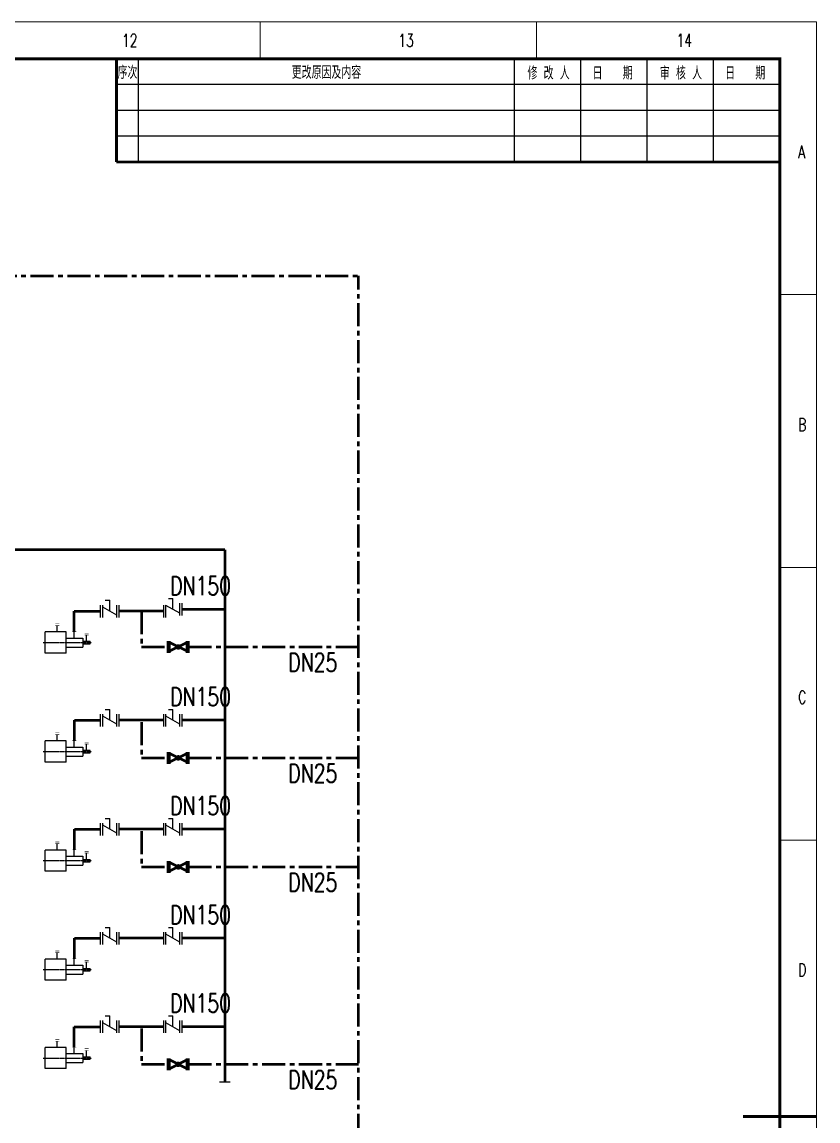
# Model space of a CAD drawing. Header units: millimetres. Extents: x 70541 to 102095, y 10027 to 51525.
# Drawn here: x 95613 to 102095, y 18911 to 27859 of the extents above; entities that cross this region are included whole.
import ezdxf
from ezdxf.enums import TextEntityAlignment as Align

# ---------------------------------------------------------------- set-up
doc = ezdxf.new("R2010")
doc.units = ezdxf.units.MM
doc.header["$LTSCALE"] = 10
for name, pattern in [('AXES', [2, 1.25, -0.25, 0.25, -0.25]), ('CENTER', [2, 1.25, -0.25, 0.25, -0.25]), ('DASHED', [0.75, 0.5, -0.25]), ('ZX1', [4.4, 4, -0.15, 0.1, -0.15])]:
    doc.linetypes.add(name, pattern=pattern)
for name, color, linetype in [('1', 1, 'ZX1'), ('3', 3, 'Continuous'), ('5', 6, 'Continuous'), ('TK-ABCD-TTLB-E', 3, 'Continuous')]:
    doc.layers.add(name, color=color, linetype=linetype)
doc.layers.add('LZ-0003-CNTR-N', color=1, linetype='CENTER', lineweight=25)
doc.layers.add('LZ-0004-XX-N', color=2, linetype='DASHED', lineweight=25)
doc.styles.add('simhztxt', font='simplex.shx', dxfattribs={"width": 0.8, "bigfont": 'hztxt.shx'})

# ---------------------------------------------------------------- blocks, each defined once
blk = doc.blocks.new('BTB4')
at = {"color": 3}
for p, q in [((-174, -28), (-174, 0)), ((-72, -28), (-72, 0)), ((-54, -28), (-54, 0)), ((-36, -28), (-36, 0)), ((-18, -28), (-18, 0)), ((0, -7), (-180, -7)), ((0, -14), (-180, -14)), ((0, -21), (-180, -21))]:
    blk.add_line(p, q, dxfattribs=at)
at = {"color": 3, "const_width": 0.8}
for points in [[(-180, 0), (-180, -28)], [(-180, 0), (0, 0)], [(0, 0), (0, -28)], [(-180, -28), (0, -28)]]:
    blk.add_lwpolyline(points, dxfattribs=at)
at = {"color": 250}
for p in [(-180, -7), (-174, -7), (-72, -7), (-54, -7), (-36, -7), (-18, -7), (-180, -14), (-174, -14), (-72, -14), (-54, -14), (-36, -14), (-18, -14), (-180, -21), (-174, -21), (-72, -21), (-54, -21), (-36, -21), (-18, -21)]:
    blk.add_point(p, dxfattribs=at)
at = {"color": 3, "style": 'simhztxt', "width": 0.7}
for s, p in [('序次', (-177, -3.5)), ('更改原因及内容', (-123, -3.5))]:
    blk.add_text(s, height=3.5, dxfattribs=at).set_placement(p, align=Align.MIDDLE)
for s, p in [('修 改 人', (-62.73, -5.62)), ('日   期', (-45.35, -5.62)), ('审 核 人', (-26.8, -5.62)), ('日   期', (-9.35, -5.62))]:
    blk.add_text(s, height=3.5, dxfattribs=at).set_placement(p, align=Align.CENTER)

msp = doc.modelspace()

# ---------------------------------------------------------------- linework, layer by layer
at = {"layer": '1'}
for p, q in [((95786, 22806.3), (96181, 22806.3)), ((95786, 22806.3), (96181, 22806.3)), ((95786, 22806.3), (96181, 22806.3)), ((95786, 21918.6), (96181, 21918.6)), ((95786, 21918.6), (96181, 21918.6)), ((95786, 21918.6), (96181, 21918.6)), ((95786, 21031), (96181, 21031)), ((95786, 21031), (96181, 21031)), ((95786, 21031), (96181, 21031)), ((95786, 20143.4), (96181, 20143.4)), ((95786, 20143.4), (96181, 20143.4)), ((95786, 20143.4), (96181, 20143.4)), ((95786, 19423.7), (96181, 19423.7)), ((95786, 19423.7), (96181, 19423.7)), ((95786, 19423.7), (96181, 19423.7))]:
    msp.add_line(p, q, dxfattribs=at)
at = {"layer": '3'}
for p, q in [((96252.4, 23010.6), (96252.4, 23111.8)), ((96252.4, 23010.6), (96252.4, 23111.8)), ((96252.4, 23010.6), (96252.4, 23111.8)), ((96252.4, 23010.6), (96252.4, 23111.8)), ((96252.4, 23010.6), (96252.4, 23111.8)), ((96252.4, 23010.6), (96252.4, 23111.8)), ((96270.5, 23010.6), (96270.5, 23111.8)), ((96270.5, 23010.6), (96270.5, 23111.8)), ((96270.5, 23010.6), (96270.5, 23111.8)), ((96270.5, 23010.6), (96270.5, 23111.8)), ((96270.5, 23010.6), (96270.5, 23111.8)), ((96270.5, 23010.6), (96270.5, 23111.8)), ((96385.3, 23028.8), (96270.5, 23093.6)), ((96385.3, 23028.8), (96270.5, 23093.6)), ((96385.3, 23028.8), (96270.5, 23093.6)), ((96385.3, 23028.8), (96270.5, 23093.6)), ((96385.3, 23028.8), (96270.5, 23093.6)), ((96385.3, 23028.8), (96270.5, 23093.6)), ((96291.9, 23150), (96327.9, 23150)), ((96291.9, 23150), (96327.9, 23150)), ((96291.9, 23150), (96327.9, 23150)), ((96291.9, 23150), (96327.9, 23150)), ((96291.9, 23150), (96327.9, 23150)), ((96291.9, 23150), (96327.9, 23150)), ((96327.9, 23061.2), (96327.9, 23150)), ((96327.9, 23061.2), (96327.9, 23150)), ((96327.9, 23061.2), (96327.9, 23150)), ((96327.9, 23061.2), (96327.9, 23150)), ((96327.9, 23061.2), (96327.9, 23150)), ((96327.9, 23061.2), (96327.9, 23150)), ((96385.3, 23010.6), (96385.3, 23111.8)), ((96385.3, 23010.6), (96385.3, 23111.8)), ((96385.3, 23010.6), (96385.3, 23111.8)), ((96385.3, 23010.6), (96385.3, 23111.8)), ((96385.3, 23010.6), (96385.3, 23111.8)), ((96385.3, 23010.6), (96385.3, 23111.8)), ((96403.5, 23010.6), (96403.5, 23111.8)), ((96403.5, 23010.6), (96403.5, 23111.8)), ((96403.5, 23010.6), (96403.5, 23111.8)), ((96403.5, 23010.6), (96403.5, 23111.8)), ((96403.5, 23010.6), (96403.5, 23111.8)), ((96403.5, 23010.6), (96403.5, 23111.8)), ((96767.1, 23010.6), (96767.1, 23111.8)), ((96767.1, 23010.6), (96767.1, 23111.8)), ((96767.1, 23010.6), (96767.1, 23111.8)), ((96767.1, 23010.6), (96767.1, 23111.8)), ((96767.1, 23010.6), (96767.1, 23111.8)), ((96767.1, 23010.6), (96767.1, 23111.8)), ((96785.2, 23010.6), (96785.2, 23111.8)), ((96785.2, 23010.6), (96785.2, 23111.8)), ((96785.2, 23010.6), (96785.2, 23111.8)), ((96785.2, 23010.6), (96785.2, 23111.8)), ((96785.2, 23010.6), (96785.2, 23111.8)), ((96785.2, 23010.6), (96785.2, 23111.8)), ((96900, 23044.1), (96785.2, 23109)), ((96900, 23044.1), (96785.2, 23109)), ((96900, 23044.1), (96785.2, 23109)), ((96900, 23044.1), (96785.2, 23109)), ((96900, 23044.1), (96785.2, 23109)), ((96900, 23044.1), (96785.2, 23109)), ((96806.6, 23165.3), (96842.6, 23165.3)), ((96806.6, 23165.3), (96842.6, 23165.3)), ((96806.6, 23165.3), (96842.6, 23165.3)), ((96806.6, 23165.3), (96842.6, 23165.3)), ((96806.6, 23165.3), (96842.6, 23165.3)), ((96806.6, 23165.3), (96842.6, 23165.3)), ((96842.6, 23076.5), (96842.6, 23165.3)), ((96842.6, 23076.5), (96842.6, 23165.3)), ((96842.6, 23076.5), (96842.6, 23165.3)), ((96842.6, 23076.5), (96842.6, 23165.3)), ((96842.6, 23076.5), (96842.6, 23165.3)), ((96842.6, 23076.5), (96842.6, 23165.3)), ((96900, 23025.9), (96900, 23127.1)), ((96900, 23025.9), (96900, 23127.1)), ((96900, 23025.9), (96900, 23127.1)), ((96900, 23025.9), (96900, 23127.1)), ((96900, 23025.9), (96900, 23127.1)), ((96900, 23025.9), (96900, 23127.1)), ((96918.2, 23025.9), (96918.2, 23127.1)), ((96918.2, 23025.9), (96918.2, 23127.1)), ((96918.2, 23025.9), (96918.2, 23127.1)), ((96918.2, 23025.9), (96918.2, 23127.1)), ((96918.2, 23025.9), (96918.2, 23127.1)), ((96918.2, 23025.9), (96918.2, 23127.1)), ((96252.4, 22123), (96252.4, 22224.1)), ((96252.4, 22123), (96252.4, 22224.1)), ((96252.4, 22123), (96252.4, 22224.1)), ((96252.4, 22123), (96252.4, 22224.1)), ((96252.4, 22123), (96252.4, 22224.1)), ((96252.4, 22123), (96252.4, 22224.1)), ((96270.5, 22123), (96270.5, 22224.1)), ((96270.5, 22123), (96270.5, 22224.1)), ((96270.5, 22123), (96270.5, 22224.1)), ((96270.5, 22123), (96270.5, 22224.1)), ((96270.5, 22123), (96270.5, 22224.1)), ((96270.5, 22123), (96270.5, 22224.1)), ((96385.3, 22141.1), (96270.5, 22206)), ((96385.3, 22141.1), (96270.5, 22206)), ((96385.3, 22141.1), (96270.5, 22206)), ((96385.3, 22141.1), (96270.5, 22206)), ((96385.3, 22141.1), (96270.5, 22206)), ((96385.3, 22141.1), (96270.5, 22206)), ((96291.9, 22262.4), (96327.9, 22262.4)), ((96291.9, 22262.4), (96327.9, 22262.4)), ((96291.9, 22262.4), (96327.9, 22262.4)), ((96291.9, 22262.4), (96327.9, 22262.4)), ((96291.9, 22262.4), (96327.9, 22262.4)), ((96291.9, 22262.4), (96327.9, 22262.4)), ((96327.9, 22173.6), (96327.9, 22262.4)), ((96327.9, 22173.6), (96327.9, 22262.4)), ((96327.9, 22173.6), (96327.9, 22262.4)), ((96327.9, 22173.6), (96327.9, 22262.4)), ((96327.9, 22173.6), (96327.9, 22262.4)), ((96327.9, 22173.6), (96327.9, 22262.4)), ((96385.3, 22123), (96385.3, 22224.1)), ((96385.3, 22123), (96385.3, 22224.1)), ((96385.3, 22123), (96385.3, 22224.1)), ((96385.3, 22123), (96385.3, 22224.1)), ((96385.3, 22123), (96385.3, 22224.1)), ((96385.3, 22123), (96385.3, 22224.1)), ((96403.5, 22123), (96403.5, 22224.1)), ((96403.5, 22123), (96403.5, 22224.1)), ((96403.5, 22123), (96403.5, 22224.1)), ((96403.5, 22123), (96403.5, 22224.1)), ((96403.5, 22123), (96403.5, 22224.1)), ((96403.5, 22123), (96403.5, 22224.1)), ((96767.1, 22123), (96767.1, 22224.1)), ((96767.1, 22123), (96767.1, 22224.1)), ((96767.1, 22123), (96767.1, 22224.1)), ((96767.1, 22123), (96767.1, 22224.1)), ((96767.1, 22123), (96767.1, 22224.1)), ((96767.1, 22123), (96767.1, 22224.1)), ((96785.2, 22123), (96785.2, 22224.1)), ((96785.2, 22123), (96785.2, 22224.1)), ((96785.2, 22123), (96785.2, 22224.1)), ((96785.2, 22123), (96785.2, 22224.1)), ((96785.2, 22123), (96785.2, 22224.1)), ((96785.2, 22123), (96785.2, 22224.1)), ((96900, 22141.1), (96785.2, 22206)), ((96900, 22141.1), (96785.2, 22206)), ((96900, 22141.1), (96785.2, 22206)), ((96900, 22141.1), (96785.2, 22206)), ((96900, 22141.1), (96785.2, 22206)), ((96900, 22141.1), (96785.2, 22206)), ((96806.6, 22262.4), (96842.6, 22262.4)), ((96806.6, 22262.4), (96842.6, 22262.4)), ((96806.6, 22262.4), (96842.6, 22262.4)), ((96806.6, 22262.4), (96842.6, 22262.4)), ((96806.6, 22262.4), (96842.6, 22262.4)), ((96806.6, 22262.4), (96842.6, 22262.4)), ((96842.6, 22173.6), (96842.6, 22262.4)), ((96842.6, 22173.6), (96842.6, 22262.4)), ((96842.6, 22173.6), (96842.6, 22262.4)), ((96842.6, 22173.6), (96842.6, 22262.4)), ((96842.6, 22173.6), (96842.6, 22262.4)), ((96842.6, 22173.6), (96842.6, 22262.4)), ((96900, 22123), (96900, 22224.1)), ((96900, 22123), (96900, 22224.1)), ((96900, 22123), (96900, 22224.1)), ((96900, 22123), (96900, 22224.1)), ((96900, 22123), (96900, 22224.1)), ((96900, 22123), (96900, 22224.1)), ((96918.2, 22123), (96918.2, 22224.1)), ((96918.2, 22123), (96918.2, 22224.1)), ((96918.2, 22123), (96918.2, 22224.1)), ((96918.2, 22123), (96918.2, 22224.1)), ((96918.2, 22123), (96918.2, 22224.1)), ((96918.2, 22123), (96918.2, 22224.1)), ((96252.4, 21235.4), (96252.4, 21336.5)), ((96252.4, 21235.4), (96252.4, 21336.5)), ((96252.4, 21235.4), (96252.4, 21336.5)), ((96270.5, 21235.4), (96270.5, 21336.5)), ((96270.5, 21235.4), (96270.5, 21336.5)), ((96270.5, 21235.4), (96270.5, 21336.5)), ((96385.3, 21253.5), (96270.5, 21318.4)), ((96385.3, 21253.5), (96270.5, 21318.4)), ((96385.3, 21253.5), (96270.5, 21318.4)), ((96291.9, 21374.8), (96327.9, 21374.8)), ((96291.9, 21374.8), (96327.9, 21374.8)), ((96291.9, 21374.8), (96327.9, 21374.8)), ((96327.9, 21285.9), (96327.9, 21374.8)), ((96327.9, 21285.9), (96327.9, 21374.8)), ((96327.9, 21285.9), (96327.9, 21374.8)), ((96385.3, 21235.4), (96385.3, 21336.5)), ((96385.3, 21235.4), (96385.3, 21336.5)), ((96385.3, 21235.4), (96385.3, 21336.5)), ((96403.5, 21235.4), (96403.5, 21336.5)), ((96403.5, 21235.4), (96403.5, 21336.5)), ((96403.5, 21235.4), (96403.5, 21336.5)), ((96767.1, 21235.4), (96767.1, 21336.5)), ((96767.1, 21235.4), (96767.1, 21336.5)), ((96767.1, 21235.4), (96767.1, 21336.5)), ((96785.2, 21235.4), (96785.2, 21336.5)), ((96785.2, 21235.4), (96785.2, 21336.5)), ((96785.2, 21235.4), (96785.2, 21336.5)), ((96900, 21253.5), (96785.2, 21318.4)), ((96900, 21253.5), (96785.2, 21318.4)), ((96900, 21253.5), (96785.2, 21318.4)), ((96806.6, 21374.8), (96842.6, 21374.8)), ((96806.6, 21374.8), (96842.6, 21374.8)), ((96806.6, 21374.8), (96842.6, 21374.8)), ((96842.6, 21285.9), (96842.6, 21374.8)), ((96842.6, 21285.9), (96842.6, 21374.8)), ((96842.6, 21285.9), (96842.6, 21374.8)), ((96900, 21235.4), (96900, 21336.5)), ((96900, 21235.4), (96900, 21336.5)), ((96900, 21235.4), (96900, 21336.5)), ((96918.2, 21235.4), (96918.2, 21336.5)), ((96918.2, 21235.4), (96918.2, 21336.5)), ((96918.2, 21235.4), (96918.2, 21336.5)), ((96252.4, 20347.7), (96252.4, 20448.9)), ((96252.4, 20347.7), (96252.4, 20448.9)), ((96252.4, 20347.7), (96252.4, 20448.9)), ((96252.4, 20347.7), (96252.4, 20448.9)), ((96252.4, 20347.7), (96252.4, 20448.9)), ((96252.4, 20347.7), (96252.4, 20448.9)), ((96270.5, 20347.7), (96270.5, 20448.9)), ((96270.5, 20347.7), (96270.5, 20448.9)), ((96270.5, 20347.7), (96270.5, 20448.9)), ((96270.5, 20347.7), (96270.5, 20448.9)), ((96270.5, 20347.7), (96270.5, 20448.9)), ((96270.5, 20347.7), (96270.5, 20448.9)), ((96385.3, 20365.9), (96270.5, 20430.8)), ((96385.3, 20365.9), (96270.5, 20430.8)), ((96385.3, 20365.9), (96270.5, 20430.8)), ((96385.3, 20365.9), (96270.5, 20430.8)), ((96385.3, 20365.9), (96270.5, 20430.8)), ((96385.3, 20365.9), (96270.5, 20430.8)), ((96291.9, 20487.1), (96327.9, 20487.1)), ((96291.9, 20487.1), (96327.9, 20487.1)), ((96291.9, 20487.1), (96327.9, 20487.1)), ((96291.9, 20487.1), (96327.9, 20487.1)), ((96291.9, 20487.1), (96327.9, 20487.1)), ((96291.9, 20487.1), (96327.9, 20487.1)), ((96327.9, 20398.3), (96327.9, 20487.1)), ((96327.9, 20398.3), (96327.9, 20487.1)), ((96327.9, 20398.3), (96327.9, 20487.1)), ((96327.9, 20398.3), (96327.9, 20487.1)), ((96327.9, 20398.3), (96327.9, 20487.1)), ((96327.9, 20398.3), (96327.9, 20487.1)), ((96385.3, 20347.7), (96385.3, 20448.9)), ((96385.3, 20347.7), (96385.3, 20448.9)), ((96385.3, 20347.7), (96385.3, 20448.9)), ((96385.3, 20347.7), (96385.3, 20448.9)), ((96385.3, 20347.7), (96385.3, 20448.9)), ((96385.3, 20347.7), (96385.3, 20448.9)), ((96403.5, 20347.7), (96403.5, 20448.9)), ((96403.5, 20347.7), (96403.5, 20448.9)), ((96403.5, 20347.7), (96403.5, 20448.9)), ((96403.5, 20347.7), (96403.5, 20448.9)), ((96403.5, 20347.7), (96403.5, 20448.9)), ((96403.5, 20347.7), (96403.5, 20448.9)), ((96767.1, 20347.7), (96767.1, 20448.9)), ((96767.1, 20347.7), (96767.1, 20448.9)), ((96767.1, 20347.7), (96767.1, 20448.9)), ((96785.2, 20347.7), (96785.2, 20448.9)), ((96785.2, 20347.7), (96785.2, 20448.9)), ((96785.2, 20347.7), (96785.2, 20448.9)), ((96900, 20365.9), (96785.2, 20430.8)), ((96900, 20365.9), (96785.2, 20430.8)), ((96900, 20365.9), (96785.2, 20430.8)), ((96806.6, 20487.1), (96842.6, 20487.1)), ((96806.6, 20487.1), (96842.6, 20487.1)), ((96806.6, 20487.1), (96842.6, 20487.1)), ((96842.6, 20398.3), (96842.6, 20487.1)), ((96842.6, 20398.3), (96842.6, 20487.1)), ((96842.6, 20398.3), (96842.6, 20487.1)), ((96900, 20347.7), (96900, 20448.9)), ((96900, 20347.7), (96900, 20448.9)), ((96900, 20347.7), (96900, 20448.9)), ((96918.2, 20347.7), (96918.2, 20448.9)), ((96918.2, 20347.7), (96918.2, 20448.9)), ((96918.2, 20347.7), (96918.2, 20448.9)), ((96252.4, 19628.1), (96252.4, 19729.2)), ((96252.4, 19628.1), (96252.4, 19729.2)), ((96252.4, 19628.1), (96252.4, 19729.2)), ((96252.4, 19628.1), (96252.4, 19729.2)), ((96252.4, 19628.1), (96252.4, 19729.2)), ((96252.4, 19628.1), (96252.4, 19729.2)), ((96270.5, 19628.1), (96270.5, 19729.2)), ((96270.5, 19628.1), (96270.5, 19729.2)), ((96270.5, 19628.1), (96270.5, 19729.2)), ((96270.5, 19628.1), (96270.5, 19729.2)), ((96270.5, 19628.1), (96270.5, 19729.2)), ((96270.5, 19628.1), (96270.5, 19729.2)), ((96385.3, 19646.2), (96270.5, 19711.1)), ((96385.3, 19646.2), (96270.5, 19711.1)), ((96385.3, 19646.2), (96270.5, 19711.1)), ((96385.3, 19646.2), (96270.5, 19711.1)), ((96385.3, 19646.2), (96270.5, 19711.1)), ((96385.3, 19646.2), (96270.5, 19711.1)), ((96291.9, 19767.4), (96327.9, 19767.4)), ((96291.9, 19767.4), (96327.9, 19767.4)), ((96291.9, 19767.4), (96327.9, 19767.4)), ((96291.9, 19767.4), (96327.9, 19767.4)), ((96291.9, 19767.4), (96327.9, 19767.4)), ((96291.9, 19767.4), (96327.9, 19767.4)), ((96327.9, 19678.6), (96327.9, 19767.4)), ((96327.9, 19678.6), (96327.9, 19767.4)), ((96327.9, 19678.6), (96327.9, 19767.4)), ((96327.9, 19678.6), (96327.9, 19767.4)), ((96327.9, 19678.6), (96327.9, 19767.4)), ((96327.9, 19678.6), (96327.9, 19767.4)), ((96385.3, 19628.1), (96385.3, 19729.2)), ((96385.3, 19628.1), (96385.3, 19729.2)), ((96385.3, 19628.1), (96385.3, 19729.2)), ((96385.3, 19628.1), (96385.3, 19729.2)), ((96385.3, 19628.1), (96385.3, 19729.2)), ((96385.3, 19628.1), (96385.3, 19729.2)), ((96403.5, 19628.1), (96403.5, 19729.2)), ((96403.5, 19628.1), (96403.5, 19729.2)), ((96403.5, 19628.1), (96403.5, 19729.2)), ((96403.5, 19628.1), (96403.5, 19729.2)), ((96403.5, 19628.1), (96403.5, 19729.2)), ((96403.5, 19628.1), (96403.5, 19729.2)), ((96767.1, 19628.1), (96767.1, 19729.2)), ((96767.1, 19628.1), (96767.1, 19729.2)), ((96767.1, 19628.1), (96767.1, 19729.2)), ((96785.2, 19628.1), (96785.2, 19729.2)), ((96785.2, 19628.1), (96785.2, 19729.2)), ((96785.2, 19628.1), (96785.2, 19729.2)), ((96900, 19646.2), (96785.2, 19711.1)), ((96900, 19646.2), (96785.2, 19711.1)), ((96900, 19646.2), (96785.2, 19711.1)), ((96806.6, 19767.4), (96842.6, 19767.4)), ((96806.6, 19767.4), (96842.6, 19767.4)), ((96806.6, 19767.4), (96842.6, 19767.4)), ((96842.6, 19678.6), (96842.6, 19767.4)), ((96842.6, 19678.6), (96842.6, 19767.4)), ((96842.6, 19678.6), (96842.6, 19767.4)), ((96900, 19628.1), (96900, 19729.2)), ((96900, 19628.1), (96900, 19729.2)), ((96900, 19628.1), (96900, 19729.2)), ((96918.2, 19628.1), (96918.2, 19729.2)), ((96918.2, 19628.1), (96918.2, 19729.2)), ((96918.2, 19628.1), (96918.2, 19729.2))]:
    msp.add_line(p, q, dxfattribs=at)
at = {"layer": '3', "color": 3, "const_width": 11.2}
msp.add_lwpolyline([(97309.2, 19229.3), (97219.2, 19229.3)], dxfattribs=at)
at = {"layer": '5'}
for p, q in [((95901, 22892.4), (95901, 22943.9)), ((95901, 22892.4), (95901, 22943.9)), ((95901, 22892.4), (95901, 22943.9)), ((95802.8, 22720.1), (95802.8, 22892.4)), ((95972.6, 22892.4), (95802.8, 22892.4)), ((95802.8, 22720.1), (95802.8, 22892.4)), ((95972.6, 22892.4), (95802.8, 22892.4)), ((95802.8, 22720.1), (95802.8, 22892.4)), ((95972.6, 22892.4), (95802.8, 22892.4)), ((95972.6, 22720.1), (95972.6, 22892.4)), ((95972.6, 22720.1), (95972.6, 22892.4)), ((95972.6, 22720.1), (95972.6, 22892.4)), ((95972.6, 22843.1), (96108.5, 22843.1)), ((95972.6, 22843.1), (96108.5, 22843.1)), ((95972.6, 22843.1), (96108.5, 22843.1)), ((96039.4, 22843.1), (96039.4, 22894.5)), ((96039.4, 22843.1), (96039.4, 22894.5)), ((96039.4, 22843.1), (96039.4, 22894.5)), ((96108.5, 22843.1), (96108.5, 22769.5)), ((96108.5, 22843.1), (96108.5, 22769.5)), ((96108.5, 22843.1), (96108.5, 22769.5)), ((96139.6, 22816.3), (96139.6, 22867.8)), ((96139.6, 22816.3), (96139.6, 22867.8)), ((96139.6, 22816.3), (96139.6, 22867.8)), ((95972.6, 22769.5), (96108.5, 22769.5)), ((95972.6, 22769.5), (96108.5, 22769.5)), ((95972.6, 22769.5), (96108.5, 22769.5)), ((96108.5, 22816.3), (96169.1, 22816.3)), ((96108.5, 22816.3), (96169.1, 22816.3)), ((96108.5, 22816.3), (96169.1, 22816.3)), ((96108.5, 22796.2), (96169.1, 22796.2)), ((96108.5, 22796.2), (96169.1, 22796.2)), ((96108.5, 22796.2), (96169.1, 22796.2)), ((96169.2, 22796.4), (96169.2, 22816.2)), ((96169.2, 22796.4), (96169.2, 22816.2)), ((96169.2, 22796.4), (96169.2, 22816.2)), ((95972.6, 22720.1), (95802.8, 22720.1)), ((95972.6, 22720.1), (95802.8, 22720.1)), ((95972.6, 22720.1), (95802.8, 22720.1)), ((95901, 22004.8), (95901, 22056.2)), ((95901, 22004.8), (95901, 22056.2)), ((95901, 22004.8), (95901, 22056.2)), ((95802.8, 21832.5), (95802.8, 22004.8)), ((95972.6, 22004.8), (95802.8, 22004.8)), ((95802.8, 21832.5), (95802.8, 22004.8)), ((95972.6, 22004.8), (95802.8, 22004.8)), ((95802.8, 21832.5), (95802.8, 22004.8)), ((95972.6, 22004.8), (95802.8, 22004.8)), ((95972.6, 21832.5), (95972.6, 22004.8)), ((95972.6, 21832.5), (95972.6, 22004.8)), ((95972.6, 21832.5), (95972.6, 22004.8)), ((95972.6, 21955.4), (96108.5, 21955.4)), ((95972.6, 21955.4), (96108.5, 21955.4)), ((95972.6, 21955.4), (96108.5, 21955.4)), ((96039.4, 21955.4), (96039.4, 22006.9)), ((96039.4, 21955.4), (96039.4, 22006.9)), ((96039.4, 21955.4), (96039.4, 22006.9)), ((96108.5, 21955.4), (96108.5, 21881.8)), ((96108.5, 21955.4), (96108.5, 21881.8)), ((96108.5, 21955.4), (96108.5, 21881.8)), ((96108.5, 21928.7), (96169.1, 21928.7)), ((96108.5, 21928.7), (96169.1, 21928.7)), ((96108.5, 21928.7), (96169.1, 21928.7)), ((96139.6, 21928.7), (96139.6, 21980.1)), ((96139.6, 21928.7), (96139.6, 21980.1)), ((96139.6, 21928.7), (96139.6, 21980.1)), ((96169.2, 21908.7), (96169.2, 21928.5)), ((96169.2, 21908.7), (96169.2, 21928.5)), ((96169.2, 21908.7), (96169.2, 21928.5)), ((95972.6, 21881.8), (96108.5, 21881.8)), ((95972.6, 21881.8), (96108.5, 21881.8)), ((95972.6, 21881.8), (96108.5, 21881.8)), ((96108.5, 21908.6), (96169.1, 21908.6)), ((96108.5, 21908.6), (96169.1, 21908.6)), ((96108.5, 21908.6), (96169.1, 21908.6)), ((95972.6, 21832.5), (95802.8, 21832.5)), ((95972.6, 21832.5), (95802.8, 21832.5)), ((95972.6, 21832.5), (95802.8, 21832.5)), ((95802.8, 20944.8), (95802.8, 21117.2)), ((95972.6, 21117.2), (95802.8, 21117.2)), ((95802.8, 20944.8), (95802.8, 21117.2)), ((95972.6, 21117.2), (95802.8, 21117.2)), ((95802.8, 20944.8), (95802.8, 21117.2)), ((95972.6, 21117.2), (95802.8, 21117.2)), ((95901, 21117.2), (95901, 21168.6)), ((95901, 21117.2), (95901, 21168.6)), ((95901, 21117.2), (95901, 21168.6)), ((95972.6, 20944.8), (95972.6, 21117.2)), ((95972.6, 20944.8), (95972.6, 21117.2)), ((95972.6, 20944.8), (95972.6, 21117.2)), ((96039.4, 21067.8), (96039.4, 21119.2)), ((96039.4, 21067.8), (96039.4, 21119.2)), ((96039.4, 21067.8), (96039.4, 21119.2)), ((95972.6, 21067.8), (96108.5, 21067.8)), ((95972.6, 21067.8), (96108.5, 21067.8)), ((95972.6, 21067.8), (96108.5, 21067.8)), ((96108.5, 21067.8), (96108.5, 20994.2)), ((96108.5, 21067.8), (96108.5, 20994.2)), ((96108.5, 21067.8), (96108.5, 20994.2)), ((96108.5, 21041.1), (96169.1, 21041.1)), ((96108.5, 21041.1), (96169.1, 21041.1)), ((96108.5, 21041.1), (96169.1, 21041.1)), ((96139.6, 21041.1), (96139.6, 21092.5)), ((96139.6, 21041.1), (96139.6, 21092.5)), ((96139.6, 21041.1), (96139.6, 21092.5)), ((96169.2, 21021.1), (96169.2, 21040.9)), ((96169.2, 21021.1), (96169.2, 21040.9)), ((96169.2, 21021.1), (96169.2, 21040.9)), ((95972.6, 20944.8), (95802.8, 20944.8)), ((95972.6, 20944.8), (95802.8, 20944.8)), ((95972.6, 20944.8), (95802.8, 20944.8)), ((95972.6, 20994.2), (96108.5, 20994.2)), ((95972.6, 20994.2), (96108.5, 20994.2)), ((95972.6, 20994.2), (96108.5, 20994.2)), ((96108.5, 21020.9), (96169.1, 21020.9)), ((96108.5, 21020.9), (96169.1, 21020.9)), ((96108.5, 21020.9), (96169.1, 21020.9)), ((95802.8, 20057.2), (95802.8, 20229.6)), ((95972.6, 20229.6), (95802.8, 20229.6)), ((95802.8, 20057.2), (95802.8, 20229.6)), ((95972.6, 20229.6), (95802.8, 20229.6)), ((95802.8, 20057.2), (95802.8, 20229.6)), ((95972.6, 20229.6), (95802.8, 20229.6)), ((95901, 20229.6), (95901, 20281)), ((95901, 20229.6), (95901, 20281)), ((95901, 20229.6), (95901, 20281)), ((95972.6, 20057.2), (95972.6, 20229.6)), ((95972.6, 20057.2), (95972.6, 20229.6)), ((95972.6, 20057.2), (95972.6, 20229.6)), ((96039.4, 20180.2), (96039.4, 20231.6)), ((96039.4, 20180.2), (96039.4, 20231.6)), ((96039.4, 20180.2), (96039.4, 20231.6)), ((95972.6, 20180.2), (96108.5, 20180.2)), ((95972.6, 20180.2), (96108.5, 20180.2)), ((95972.6, 20180.2), (96108.5, 20180.2)), ((96108.5, 20180.2), (96108.5, 20106.6)), ((96108.5, 20180.2), (96108.5, 20106.6)), ((96108.5, 20180.2), (96108.5, 20106.6)), ((96108.5, 20153.5), (96169.1, 20153.5)), ((96108.5, 20153.5), (96169.1, 20153.5)), ((96108.5, 20153.5), (96169.1, 20153.5)), ((96108.5, 20133.3), (96169.1, 20133.3)), ((96108.5, 20133.3), (96169.1, 20133.3)), ((96108.5, 20133.3), (96169.1, 20133.3)), ((96139.6, 20153.5), (96139.6, 20204.9)), ((96139.6, 20153.5), (96139.6, 20204.9)), ((96139.6, 20153.5), (96139.6, 20204.9)), ((96169.2, 20133.5), (96169.2, 20153.3)), ((96169.2, 20133.5), (96169.2, 20153.3)), ((96169.2, 20133.5), (96169.2, 20153.3)), ((95972.6, 20057.2), (95802.8, 20057.2)), ((95972.6, 20057.2), (95802.8, 20057.2)), ((95972.6, 20057.2), (95802.8, 20057.2)), ((95972.6, 20106.6), (96108.5, 20106.6)), ((95972.6, 20106.6), (96108.5, 20106.6)), ((95972.6, 20106.6), (96108.5, 20106.6)), ((95802.8, 19337.5), (95802.8, 19509.9)), ((95972.6, 19509.9), (95802.8, 19509.9)), ((95802.8, 19337.5), (95802.8, 19509.9)), ((95972.6, 19509.9), (95802.8, 19509.9)), ((95802.8, 19337.5), (95802.8, 19509.9)), ((95972.6, 19509.9), (95802.8, 19509.9)), ((95901, 19509.9), (95901, 19561.3)), ((95901, 19509.9), (95901, 19561.3)), ((95901, 19509.9), (95901, 19561.3)), ((95972.6, 19337.5), (95972.6, 19509.9)), ((95972.6, 19337.5), (95972.6, 19509.9)), ((95972.6, 19337.5), (95972.6, 19509.9)), ((96039.4, 19460.5), (96039.4, 19511.9)), ((96039.4, 19460.5), (96039.4, 19511.9)), ((96039.4, 19460.5), (96039.4, 19511.9)), ((95972.6, 19460.5), (96108.5, 19460.5)), ((95972.6, 19460.5), (96108.5, 19460.5)), ((95972.6, 19460.5), (96108.5, 19460.5)), ((96108.5, 19460.5), (96108.5, 19386.9)), ((96108.5, 19460.5), (96108.5, 19386.9)), ((96108.5, 19460.5), (96108.5, 19386.9)), ((96108.5, 19433.8), (96169.1, 19433.8)), ((96108.5, 19433.8), (96169.1, 19433.8)), ((96108.5, 19433.8), (96169.1, 19433.8)), ((96139.6, 19433.8), (96139.6, 19485.2)), ((96139.6, 19433.8), (96139.6, 19485.2)), ((96139.6, 19433.8), (96139.6, 19485.2)), ((96169.2, 19413.8), (96169.2, 19433.6)), ((96169.2, 19413.8), (96169.2, 19433.6)), ((96169.2, 19413.8), (96169.2, 19433.6)), ((95972.6, 19337.5), (95802.8, 19337.5)), ((95972.6, 19337.5), (95802.8, 19337.5)), ((95972.6, 19337.5), (95802.8, 19337.5)), ((95972.6, 19386.9), (96108.5, 19386.9)), ((95972.6, 19386.9), (96108.5, 19386.9)), ((95972.6, 19386.9), (96108.5, 19386.9)), ((96108.5, 19413.6), (96169.1, 19413.6)), ((96108.5, 19413.6), (96169.1, 19413.6)), ((96108.5, 19413.6), (96169.1, 19413.6))]:
    msp.add_line(p, q, dxfattribs=at)
at = {"layer": '5', "const_width": 4.2}
for points in [[(95917, 22958.4), (95885.1, 22958.4)], [(95917, 22958.4), (95885.1, 22958.4)], [(95917, 22958.4), (95885.1, 22958.4)], [(95917, 22943.9), (95885.1, 22943.9)], [(95917, 22943.9), (95885.1, 22943.9)], [(95917, 22943.9), (95885.1, 22943.9)], [(96055.3, 22894.5), (96023.5, 22894.5)], [(96055.3, 22894.5), (96023.5, 22894.5)], [(96055.3, 22894.5), (96023.5, 22894.5)], [(96155.5, 22882.3), (96123.7, 22882.3)], [(96155.5, 22882.3), (96123.7, 22882.3)], [(96155.5, 22882.3), (96123.7, 22882.3)], [(96155.5, 22867.8), (96123.7, 22867.8)], [(96155.5, 22867.8), (96123.7, 22867.8)], [(96155.5, 22867.8), (96123.7, 22867.8)], [(95917, 22070.8), (95885.1, 22070.8)], [(95917, 22070.8), (95885.1, 22070.8)], [(95917, 22070.8), (95885.1, 22070.8)], [(95917, 22056.2), (95885.1, 22056.2)], [(95917, 22056.2), (95885.1, 22056.2)], [(95917, 22056.2), (95885.1, 22056.2)], [(96055.3, 22006.9), (96023.5, 22006.9)], [(96055.3, 22006.9), (96023.5, 22006.9)], [(96055.3, 22006.9), (96023.5, 22006.9)], [(96155.5, 21994.7), (96123.7, 21994.7)], [(96155.5, 21994.7), (96123.7, 21994.7)], [(96155.5, 21994.7), (96123.7, 21994.7)], [(96155.5, 21980.1), (96123.7, 21980.1)], [(96155.5, 21980.1), (96123.7, 21980.1)], [(96155.5, 21980.1), (96123.7, 21980.1)], [(95917, 21183.1), (95885.1, 21183.1)], [(95917, 21183.1), (95885.1, 21183.1)], [(95917, 21183.1), (95885.1, 21183.1)], [(95917, 21168.6), (95885.1, 21168.6)], [(95917, 21168.6), (95885.1, 21168.6)], [(95917, 21168.6), (95885.1, 21168.6)], [(96055.3, 21119.2), (96023.5, 21119.2)], [(96055.3, 21119.2), (96023.5, 21119.2)], [(96055.3, 21119.2), (96023.5, 21119.2)], [(96155.5, 21107.1), (96123.7, 21107.1)], [(96155.5, 21107.1), (96123.7, 21107.1)], [(96155.5, 21107.1), (96123.7, 21107.1)], [(96155.5, 21092.5), (96123.7, 21092.5)], [(96155.5, 21092.5), (96123.7, 21092.5)], [(96155.5, 21092.5), (96123.7, 21092.5)], [(95917, 20295.5), (95885.1, 20295.5)], [(95917, 20295.5), (95885.1, 20295.5)], [(95917, 20295.5), (95885.1, 20295.5)], [(95917, 20281), (95885.1, 20281)], [(95917, 20281), (95885.1, 20281)], [(95917, 20281), (95885.1, 20281)], [(96055.3, 20231.6), (96023.5, 20231.6)], [(96055.3, 20231.6), (96023.5, 20231.6)], [(96055.3, 20231.6), (96023.5, 20231.6)], [(96155.5, 20219.4), (96123.7, 20219.4)], [(96155.5, 20219.4), (96123.7, 20219.4)], [(96155.5, 20219.4), (96123.7, 20219.4)], [(96155.5, 20204.9), (96123.7, 20204.9)], [(96155.5, 20204.9), (96123.7, 20204.9)], [(96155.5, 20204.9), (96123.7, 20204.9)], [(95917, 19575.8), (95885.1, 19575.8)], [(95917, 19575.8), (95885.1, 19575.8)], [(95917, 19575.8), (95885.1, 19575.8)], [(95917, 19561.3), (95885.1, 19561.3)], [(95917, 19561.3), (95885.1, 19561.3)], [(95917, 19561.3), (95885.1, 19561.3)], [(96055.3, 19511.9), (96023.5, 19511.9)], [(96055.3, 19511.9), (96023.5, 19511.9)], [(96055.3, 19511.9), (96023.5, 19511.9)], [(96155.5, 19499.7), (96123.7, 19499.7)], [(96155.5, 19499.7), (96123.7, 19499.7)], [(96155.5, 19499.7), (96123.7, 19499.7)], [(96155.5, 19485.2), (96123.7, 19485.2)], [(96155.5, 19485.2), (96123.7, 19485.2)], [(96155.5, 19485.2), (96123.7, 19485.2)]]:
    msp.add_lwpolyline(points, dxfattribs=at)
at = {"layer": 'LZ-0003-CNTR-N', "color": 5, "linetype": 'AXES', "lineweight": 50, "ltscale": 15}
for p, q in [((79183, 25790.8), (98354.2, 25790.8)), ((98354.2, 13381), (98354.2, 25790.8)), ((96585.3, 23061.2), (96585.3, 22770.2)), ((96585.3, 22770.2), (96803.5, 22770.2)), ((96968.9, 22770.2), (98354.2, 22770.2)), ((96585.3, 22158.2), (96585.3, 21867.3)), ((96585.3, 21867.3), (96803.5, 21867.3)), ((96968.9, 21867.3), (98354.2, 21867.3)), ((96585.3, 21270.6), (96585.3, 20979.6)), ((96585.3, 20979.6), (96803.5, 20979.6)), ((96968.9, 20979.6), (98354.2, 20979.6)), ((96585.3, 19663.3), (96585.3, 19372.3)), ((96585.3, 19372.3), (96803.5, 19372.3)), ((96968.9, 19372.3), (98354.2, 19372.3))]:
    msp.add_line(p, q, dxfattribs=at)
at = {"layer": 'LZ-0003-CNTR-N', "color": 1, "linetype": 'AXES', "lineweight": 50, "ltscale": 15}
for p, q in [((96803.5, 22723), (96803.5, 22817.5)), ((96815.3, 22723), (96815.3, 22817.5)), ((96957.1, 22723), (96957.1, 22817.5)), ((96968.9, 22723), (96968.9, 22817.5)), ((96957.1, 22805.7), (96815.3, 22734.8)), ((96957.1, 22734.8), (96815.3, 22805.7)), ((96803.5, 21820), (96803.5, 21914.5)), ((96815.3, 21820), (96815.3, 21914.5)), ((96957.1, 21902.7), (96815.3, 21831.8)), ((96957.1, 21831.8), (96815.3, 21902.7)), ((96957.1, 21820), (96957.1, 21914.5)), ((96968.9, 21820), (96968.9, 21914.5)), ((96803.5, 20932.4), (96803.5, 21026.9)), ((96815.3, 20932.4), (96815.3, 21026.9)), ((96957.1, 21015.1), (96815.3, 20944.2)), ((96957.1, 20944.2), (96815.3, 21015.1)), ((96957.1, 20932.4), (96957.1, 21026.9)), ((96968.9, 20932.4), (96968.9, 21026.9)), ((96803.5, 19325.1), (96803.5, 19419.6)), ((96815.3, 19325.1), (96815.3, 19419.6)), ((96957.1, 19325.1), (96957.1, 19419.6)), ((96968.9, 19325.1), (96968.9, 19419.6)), ((96957.1, 19407.8), (96815.3, 19336.9)), ((96957.1, 19336.9), (96815.3, 19407.8))]:
    msp.add_line(p, q, dxfattribs=at)
at = {"layer": 'LZ-0003-CNTR-N', "color": 1, "linetype": 'AXES', "lineweight": 50, "ltscale": 15, "const_width": 22.5}
for points in [[(96897.5, 22770.2, 1), (96875, 22770.2, 1)], [(96897.5, 21867.3, 1), (96875, 21867.3, 1)], [(96897.5, 20979.6, 1), (96875, 20979.6, 1)], [(96897.5, 19372.3, 1), (96875, 19372.3, 1)]]:
    msp.add_lwpolyline(points, format="xyb", close=True, dxfattribs=at)
at = {"layer": 'LZ-0004-XX-N', "color": 6, "linetype": 'ByBlock', "lineweight": 50, "ltscale": 10}
for p, q in [((97264.2, 23562.1), (90769.1, 23562.1)), ((97264.2, 23562.1), (97264.2, 19229.3)), ((96039.4, 22894.5), (96039.4, 23061.2)), ((96039.4, 23061.2), (96252.4, 23061.2)), ((96767.1, 23061.2), (96403.5, 23061.2)), ((96767.1, 23061.2), (96403.5, 23061.2)), ((96767.1, 23061.2), (96403.5, 23061.2)), ((97264.2, 23076.5), (96918.2, 23076.5)), ((97264.2, 23076.5), (96918.2, 23076.5)), ((97264.2, 23076.5), (96918.2, 23076.5)), ((96040.6, 22006.9), (96040.6, 22173.6)), ((96040.6, 22173.6), (96253.5, 22173.6)), ((96040.6, 22006.9), (96040.6, 22109.7)), ((96040.6, 22006.9), (96040.6, 22109.7)), ((96767.1, 22173.6), (96403.5, 22173.6)), ((96767.1, 22173.6), (96403.5, 22173.6)), ((96767.1, 22173.6), (96403.5, 22173.6)), ((97264.2, 22173.6), (96918.2, 22173.6)), ((97264.2, 22173.6), (96918.2, 22173.6)), ((97264.2, 22173.6), (96918.2, 22173.6)), ((96040.6, 21119.2), (96040.6, 21285.9)), ((96040.6, 21285.9), (96253.5, 21285.9)), ((96040.6, 21119.2), (96040.6, 21222)), ((96040.6, 21119.2), (96040.6, 21222)), ((96767.1, 21285.9), (96403.5, 21285.9)), ((96767.1, 21285.9), (96403.5, 21285.9)), ((96767.1, 21285.9), (96403.5, 21285.9)), ((97264.2, 21285.9), (96918.2, 21285.9)), ((97264.2, 21285.9), (96918.2, 21285.9)), ((97264.2, 21285.9), (96918.2, 21285.9)), ((96040.6, 20231.6), (96040.6, 20398.3)), ((96040.6, 20398.3), (96253.5, 20398.3)), ((96040.6, 20231.6), (96040.6, 20334.4)), ((96040.6, 20231.6), (96040.6, 20334.4)), ((96767.1, 20398.3), (96403.5, 20398.3)), ((96767.1, 20398.3), (96403.5, 20398.3)), ((96767.1, 20398.3), (96403.5, 20398.3)), ((97264.2, 20398.3), (96918.2, 20398.3)), ((97264.2, 20398.3), (96918.2, 20398.3)), ((97264.2, 20398.3), (96918.2, 20398.3)), ((96039.4, 19511.9), (96039.4, 19678.6)), ((96039.4, 19678.6), (96252.4, 19678.6)), ((96039.4, 19511.9), (96039.4, 19614.7)), ((96039.4, 19511.9), (96039.4, 19614.7)), ((96767.1, 19678.6), (96403.5, 19678.6)), ((96767.1, 19678.6), (96403.5, 19678.6)), ((96767.1, 19678.6), (96403.5, 19678.6)), ((97264.2, 19678.6), (96918.2, 19678.6)), ((97264.2, 19678.6), (96918.2, 19678.6)), ((97264.2, 19678.6), (96918.2, 19678.6))]:
    msp.add_line(p, q, dxfattribs=at)
at = {"layer": 'TK-ABCD-TTLB-E', "color": 3, "linetype": 'Continuous', "lineweight": 18}
for p, q in [((102082.8, 27858.5), (70552.8, 27858.5)), ((97552.8, 27858.5), (97552.8, 27558.5)), ((99802.8, 27858.5), (99802.8, 27558.5)), ((102082.8, 10038.5), (102082.8, 27858.5)), ((102082.8, 25638.5), (101782.8, 25638.5)), ((102082.8, 23418.5), (101782.8, 23418.5)), ((102082.8, 21198.5), (101782.8, 21198.5))]:
    msp.add_line(p, q, dxfattribs=at)
at = {"layer": 'TK-ABCD-TTLB-E', "color": 3, "linetype": 'Continuous', "const_width": 24}
for points in [[(71302.8, 10338.5), (71302.8, 27558.5), (101782.8, 27558.5), (101782.8, 10338.5), (71302.8, 10338.5)], [(101482.8, 18948.5), (102082.8, 18948.5)]]:
    msp.add_lwpolyline(points, dxfattribs=at)

# ---------------------------------------------------------------- block references
at = {"layer": 'TK-ABCD-TTLB-E', "color": 3, "linetype": 'Continuous', "xscale": 30, "yscale": 30, "zscale": 30}
msp.add_blockref('BTB4', (101782.8, 27558.5), dxfattribs=at)

# ---------------------------------------------------------------- texts
at = {"layer": '5', "style": 'simhztxt', "width": 0.75}
for s, p in [('DN150', (96819, 23192.8)), ('DN25', (97781.4, 22569.9)), ('DN150', (96819, 22289.8)), ('DN25', (97781.4, 21667)), ('DN150', (96819, 21402.2)), ('DN25', (97781.4, 20779.3)), ('DN150', (96819, 20514.6)), ('DN150', (96819, 19794.9)), ('DN25', (97781.4, 19172))]:
    msp.add_text(s, height=150, dxfattribs=at).set_placement(p)
at = {"layer": 'TK-ABCD-TTLB-E', "color": 3, "linetype": 'Continuous', "lineweight": 18, "style": 'simhztxt', "width": 0.7}
for s, p in [('12', (96427.8, 27656)), ('13', (98677.8, 27656)), ('14', (100942.8, 27656)), ('A', (101932.8, 26748.5)), ('B', (101932.8, 24528.5)), ('C', (101932.8, 22308.5)), ('D', (101932.8, 20088.5))]:
    msp.add_text(s, height=105, dxfattribs=at).set_placement(p)

doc.saveas('drawing.dxf')
